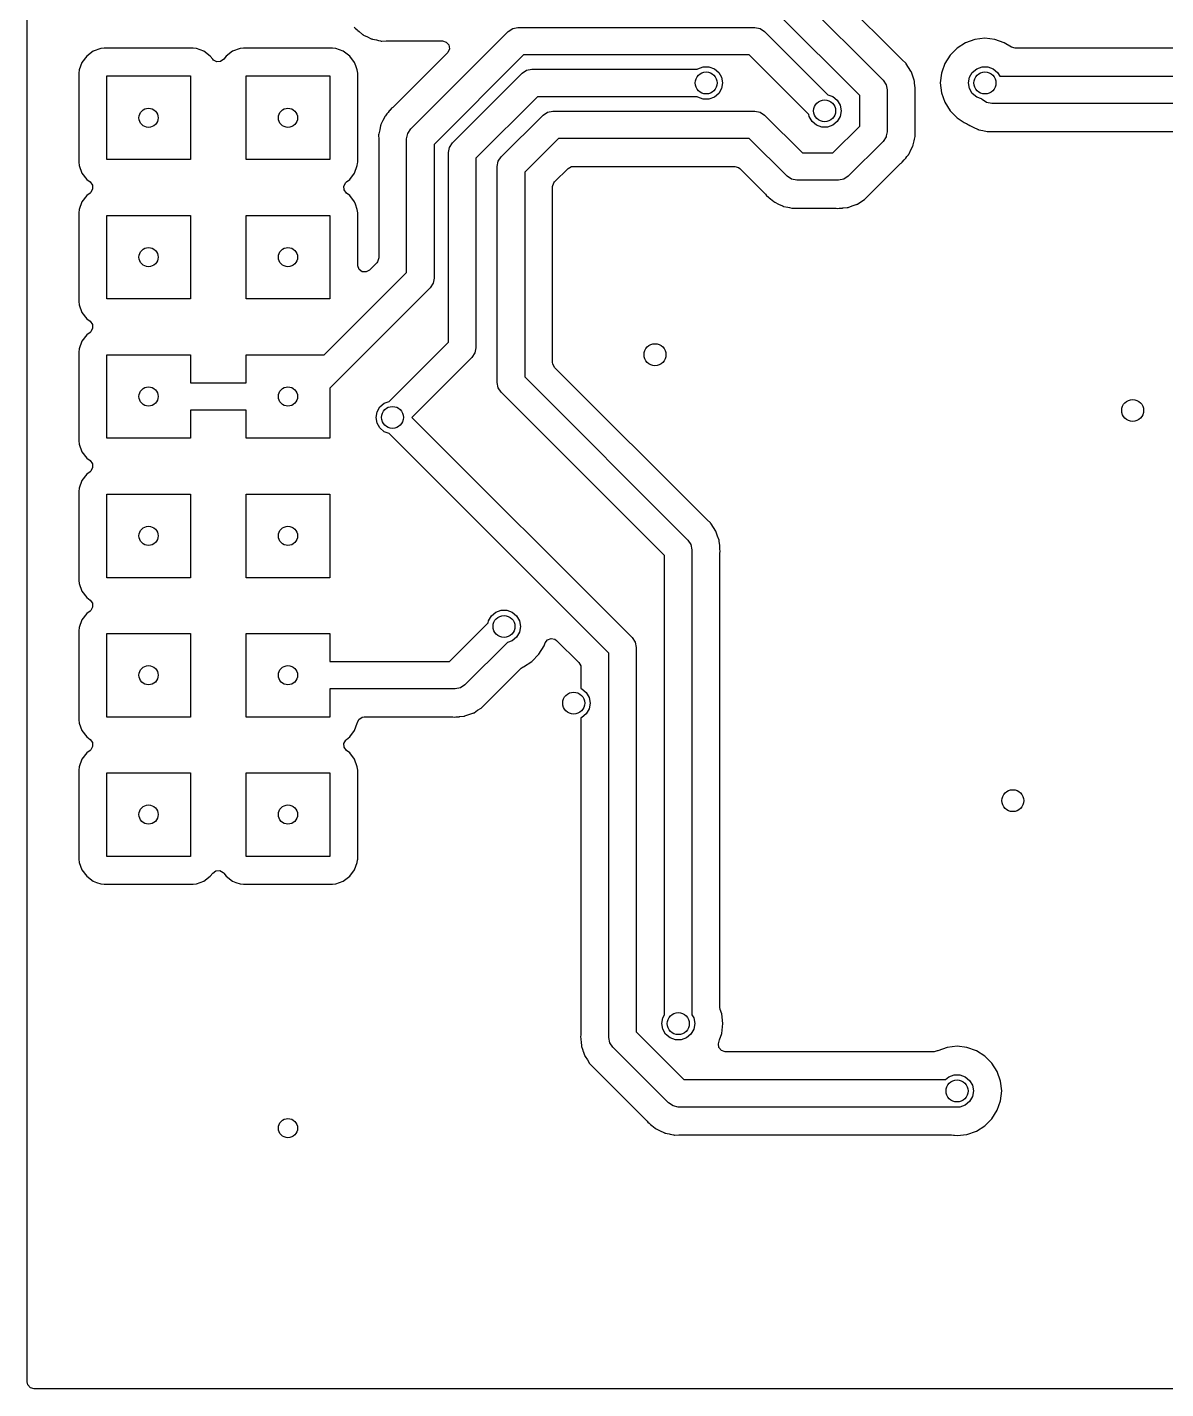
# Model space of a CAD drawing. Extents: x 1.61 to 4.79, y -2.79 to -1.21.
# Drawn here: x 1.613 to 2.43, y -2.787 to -1.81 of the extents above; entities that cross this region are included whole.
import ezdxf

# ---------------------------------------------------------------- set-up
doc = ezdxf.new("R2010")
doc.units = 0
doc.header["$MEASUREMENT"] = 0
doc.layers.add('BLACK', color=7, linetype='CONTINUOUS')

msp = doc.modelspace()

# ---------------------------------------------------------------- linework, layer by layer
at = {"layer": 'BLACK', "linetype": 'CONTINUOUS'}
for p, q in [((1.61297, -2.40692), (1.61297, -1.21793)), ((2.24081, -1.83358), (2.17791, -1.77068)), ((2.16196, -1.78304), (2.22696, -1.84804)), ((2.21016, -1.85908), (2.15092, -1.79984)), ((1.84756, -1.80987), (1.84813, -1.81063)), ((1.84813, -1.81063), (1.84972, -1.81197)), ((1.84972, -1.81197), (1.84988, -1.81211)), ((1.84988, -1.81211), (1.85011, -1.81235)), ((1.85011, -1.81235), (1.85114, -1.81315)), ((1.85114, -1.81315), (1.85348, -1.81512)), ((1.85348, -1.81512), (1.85348, -1.81512)), ((1.85348, -1.81512), (1.85372, -1.81528)), ((1.85372, -1.81528), (1.85372, -1.81528)), ((1.85372, -1.81528), (1.85397, -1.81544)), ((1.85397, -1.81544), (1.85397, -1.81544)), ((1.85397, -1.81544), (1.85422, -1.81559)), ((1.85422, -1.81559), (1.85422, -1.81559)), ((1.85422, -1.81559), (1.85699, -1.81688)), ((1.85699, -1.81688), (1.85972, -1.81825)), ((1.88804, -1.88304), (1.95804, -1.81304)), ((1.95804, -1.81304), (1.96123, -1.81091)), ((1.95804, -1.81304), (1.95804, -1.81304)), ((1.96123, -1.81091), (1.965, -1.81016)), ((1.965, -1.81016), (2.135, -1.81016)), ((1.965, -1.81016), (1.965, -1.81016)), ((2.135, -1.81016), (2.13877, -1.81091)), ((2.13877, -1.81091), (2.14196, -1.81304)), ((2.14196, -1.81304), (2.18742, -1.8585)), ((1.6657, -1.82524), (1.66031, -1.82725)), ((1.66808, -1.82498), (1.6657, -1.82524)), ((1.6657, -1.82524), (1.6657, -1.82524)), ((1.66809, -1.82498), (1.66808, -1.82498)), ((1.73191, -1.82498), (1.66809, -1.82498)), ((1.73192, -1.82498), (1.73191, -1.82498)), ((1.7343, -1.82524), (1.73192, -1.82498)), ((1.73969, -1.82725), (1.7343, -1.82524)), ((1.7343, -1.82524), (1.7343, -1.82524)), ((1.7657, -1.82524), (1.76031, -1.82725)), ((1.76808, -1.82498), (1.7657, -1.82524)), ((1.7657, -1.82524), (1.7657, -1.82524)), ((1.76809, -1.82498), (1.76808, -1.82498)), ((1.83191, -1.82498), (1.76809, -1.82498)), ((1.83192, -1.82498), (1.83191, -1.82498)), ((1.8343, -1.82524), (1.83192, -1.82498)), ((1.83969, -1.82725), (1.8343, -1.82524)), ((1.8343, -1.82524), (1.8343, -1.82524)), ((1.85972, -1.81825), (1.85972, -1.81825)), ((1.85972, -1.81825), (1.85972, -1.81825)), ((1.85972, -1.81825), (1.85999, -1.81835)), ((1.85999, -1.81835), (1.85999, -1.81835)), ((1.85999, -1.81835), (1.86027, -1.81845)), ((1.86027, -1.81845), (1.86027, -1.81845)), ((1.86027, -1.81845), (1.86054, -1.81854)), ((1.86054, -1.81854), (1.86354, -1.81916)), ((1.86354, -1.81916), (1.86488, -1.81948)), ((1.86488, -1.81948), (1.86651, -1.81986)), ((1.86651, -1.81986), (1.86651, -1.81986)), ((1.86651, -1.81986), (1.8668, -1.8199)), ((1.8668, -1.8199), (1.8668, -1.8199)), ((1.8668, -1.8199), (1.86709, -1.81993)), ((1.86709, -1.81993), (1.86709, -1.81993)), ((1.86709, -1.81993), (1.86738, -1.81995)), ((1.86738, -1.81995), (1.87044, -1.81986)), ((1.86738, -1.81995), (1.86738, -1.81995)), ((1.87044, -1.81986), (1.91093, -1.81986)), ((1.91093, -1.81986), (1.91361, -1.82065)), ((1.91361, -1.82065), (1.91544, -1.82276)), ((1.91584, -1.82553), (1.91468, -1.82807)), ((1.91544, -1.82276), (1.91584, -1.82553)), ((2.28003, -1.82496), (2.27496, -1.83003)), ((2.2861, -1.82114), (2.28003, -1.82496)), ((2.28003, -1.82496), (2.28003, -1.82496)), ((2.29287, -1.81877), (2.2861, -1.82114)), ((2.2861, -1.82114), (2.2861, -1.82114)), ((2.3, -1.81797), (2.29287, -1.81877)), ((2.29287, -1.81877), (2.29287, -1.81877)), ((2.29287, -1.81877), (2.29287, -1.81877)), ((2.30713, -1.81877), (2.3, -1.81797)), ((2.3139, -1.82114), (2.30713, -1.81877)), ((2.30713, -1.81877), (2.30713, -1.81877)), ((2.30713, -1.81877), (2.30713, -1.81877)), ((2.31905, -1.82438), (2.3139, -1.82114)), ((2.3139, -1.82114), (2.3139, -1.82114)), ((2.32169, -1.82514), (2.31905, -1.82438)), ((2.44558, -1.82514), (2.32169, -1.82514)), ((1.65225, -1.83531), (1.65024, -1.8407)), ((1.6557, -1.8307), (1.65225, -1.83531)), ((1.65225, -1.83531), (1.65225, -1.83531)), ((1.66031, -1.82725), (1.6557, -1.8307)), ((1.66031, -1.82725), (1.66031, -1.82725)), ((1.7443, -1.8307), (1.73969, -1.82725)), ((1.73969, -1.82725), (1.73969, -1.82725)), ((1.74603, -1.83301), (1.7443, -1.8307)), ((1.74649, -1.83354), (1.74603, -1.83301)), ((1.74895, -1.83488), (1.74649, -1.83354)), ((1.75173, -1.83468), (1.74895, -1.83488)), ((1.75397, -1.83301), (1.75173, -1.83468)), ((1.7557, -1.8307), (1.75397, -1.83301)), ((1.76031, -1.82725), (1.7557, -1.8307)), ((1.76031, -1.82725), (1.76031, -1.82725)), ((1.8443, -1.8307), (1.83969, -1.82725)), ((1.83969, -1.82725), (1.83969, -1.82725)), ((1.84775, -1.83531), (1.8443, -1.8307)), ((1.84862, -1.83763), (1.84775, -1.83531)), ((1.84775, -1.83531), (1.84775, -1.83531)), ((1.84775, -1.83531), (1.84775, -1.83531)), ((1.91444, -1.82833), (1.88523, -1.85754)), ((1.96908, -1.82984), (1.90484, -1.89408)), ((1.91468, -1.82807), (1.91444, -1.82833)), ((2.13092, -1.82984), (1.96908, -1.82984)), ((2.17364, -1.87256), (2.13092, -1.82984)), ((2.24303, -1.83567), (2.24081, -1.83358)), ((2.24322, -1.8359), (2.24303, -1.83567)), ((2.24341, -1.83612), (2.24322, -1.83589)), ((2.24322, -1.83589), (2.24322, -1.8359)), ((2.2434, -1.83613), (2.24341, -1.83612)), ((2.24358, -1.83635), (2.2434, -1.83613)), ((2.24519, -1.83895), (2.24358, -1.83635)), ((2.24358, -1.83635), (2.24358, -1.83635)), ((2.24358, -1.83635), (2.24358, -1.83635)), ((2.27114, -1.8361), (2.26897, -1.84229)), ((2.27496, -1.83003), (2.27114, -1.8361)), ((2.27114, -1.8361), (2.27114, -1.8361)), ((2.27496, -1.83003), (2.27496, -1.83003)), ((1.65024, -1.8407), (1.64998, -1.84308)), ((1.64998, -1.84308), (1.64998, -1.90692)), ((1.65024, -1.8407), (1.65024, -1.8407)), ((1.67, -1.905), (1.67, -1.845)), ((1.67, -1.845), (1.73, -1.845)), ((1.73, -1.845), (1.73, -1.905)), ((1.77, -1.905), (1.77, -1.845)), ((1.77, -1.845), (1.83, -1.845)), ((1.83, -1.845), (1.83, -1.905)), ((1.84976, -1.8407), (1.84862, -1.83763)), ((1.85002, -1.84308), (1.84976, -1.8407)), ((1.84976, -1.8407), (1.84976, -1.8407)), ((1.85002, -1.84309), (1.85002, -1.84308)), ((1.85002, -1.90691), (1.85002, -1.84309)), ((1.91804, -1.89304), (1.96804, -1.84304)), ((1.96804, -1.84304), (1.97123, -1.84091)), ((1.97123, -1.84091), (1.975, -1.84016)), ((1.975, -1.84016), (2.09363, -1.84016)), ((2.09363, -1.84016), (2.09409, -1.83977)), ((2.09409, -1.83977), (2.09795, -1.83837)), ((2.09795, -1.83837), (2.10205, -1.83837)), ((2.10205, -1.83837), (2.10591, -1.83977)), ((2.10591, -1.83977), (2.10905, -1.84241)), ((2.10905, -1.84241), (2.1111, -1.84596)), ((2.1111, -1.84596), (2.11181, -1.85)), ((2.24687, -1.84151), (2.24519, -1.83895)), ((2.247, -1.84176), (2.24687, -1.84151)), ((2.24713, -1.84203), (2.247, -1.84176)), ((2.247, -1.84176), (2.247, -1.84176)), ((2.24725, -1.84229), (2.24713, -1.84203)), ((2.24713, -1.84203), (2.24713, -1.84203)), ((2.24821, -1.84519), (2.24725, -1.84229)), ((2.24725, -1.84229), (2.24725, -1.84229)), ((2.24926, -1.84807), (2.24821, -1.84519)), ((2.26877, -1.84287), (2.26797, -1.85)), ((2.26897, -1.84229), (2.26877, -1.84287)), ((2.28819, -1.85), (2.2889, -1.84596)), ((2.2889, -1.84596), (2.29095, -1.84241)), ((2.29095, -1.84241), (2.29409, -1.83977)), ((2.29409, -1.83977), (2.29795, -1.83837)), ((2.29795, -1.83837), (2.30205, -1.83837)), ((2.30205, -1.83837), (2.30591, -1.83977)), ((2.30591, -1.83977), (2.30905, -1.84241)), ((2.30905, -1.84241), (2.31064, -1.84516)), ((2.31064, -1.84516), (2.45592, -1.84516)), ((2.1111, -1.85404), (2.10905, -1.85759)), ((2.11181, -1.85), (2.1111, -1.85404)), ((2.22696, -1.84804), (2.22696, -1.84804)), ((2.22696, -1.84804), (2.22909, -1.85123)), ((2.22909, -1.85123), (2.22984, -1.855)), ((2.22984, -1.855), (2.22984, -1.855)), ((2.22984, -1.855), (2.22984, -1.885)), ((2.24932, -1.84835), (2.24926, -1.84807)), ((2.24939, -1.84864), (2.24932, -1.84835)), ((2.24932, -1.84835), (2.24932, -1.84835)), ((2.24944, -1.84892), (2.24939, -1.84864)), ((2.24939, -1.84864), (2.24939, -1.84864)), ((2.24954, -1.85), (2.24944, -1.84892)), ((2.24944, -1.84892), (2.24944, -1.84892)), ((2.24971, -1.85196), (2.24954, -1.85)), ((2.24986, -1.85326), (2.24971, -1.85196)), ((2.24986, -1.85359), (2.24986, -1.85326)), ((2.24987, -1.8538), (2.24986, -1.85359)), ((2.24996, -1.85476), (2.24987, -1.8538)), ((2.25005, -1.85587), (2.24996, -1.85476)), ((2.24996, -1.85652), (2.25005, -1.85587)), ((2.26797, -1.85), (2.26877, -1.85713)), ((2.2889, -1.85404), (2.28819, -1.85)), ((2.29095, -1.85759), (2.2889, -1.85404)), ((1.88523, -1.85754), (1.87568, -1.86709)), ((1.97908, -1.85984), (1.93484, -1.90408)), ((2.09363, -1.85984), (1.97908, -1.85984)), ((2.09409, -1.86023), (2.09363, -1.85984)), ((2.09795, -1.86163), (2.09409, -1.86023)), ((2.10205, -1.86163), (2.09795, -1.86163)), ((2.10591, -1.86023), (2.10205, -1.86163)), ((2.10905, -1.85759), (2.10591, -1.86023)), ((2.18742, -1.8585), (2.19091, -1.85977)), ((2.19091, -1.85977), (2.19405, -1.86241)), ((2.19405, -1.86241), (2.1961, -1.86596)), ((2.1961, -1.86596), (2.19681, -1.87)), ((2.21016, -1.88092), (2.21016, -1.85908)), ((2.24986, -1.85754), (2.24991, -1.85682)), ((2.24986, -1.88456), (2.24986, -1.85754)), ((2.24991, -1.85682), (2.24996, -1.85652)), ((2.26877, -1.85713), (2.26877, -1.85713)), ((2.26877, -1.85713), (2.26877, -1.85713)), ((2.26877, -1.85713), (2.27114, -1.8639)), ((2.27114, -1.8639), (2.27114, -1.8639)), ((2.27114, -1.8639), (2.27496, -1.86997)), ((2.29409, -1.86023), (2.29095, -1.85759)), ((2.29758, -1.8615), (2.29409, -1.86023)), ((2.29804, -1.86196), (2.29758, -1.8615)), ((2.30123, -1.86409), (2.29804, -1.86196)), ((2.305, -1.86484), (2.30123, -1.86409)), ((2.46, -1.86484), (2.305, -1.86484)), ((1.86941, -1.87422), (1.86812, -1.87699)), ((1.86956, -1.87397), (1.86941, -1.87422)), ((1.86972, -1.87372), (1.86956, -1.87397)), ((1.86956, -1.87397), (1.86956, -1.87397)), ((1.86988, -1.87348), (1.86972, -1.87372)), ((1.86972, -1.87372), (1.86972, -1.87372)), ((1.87097, -1.87218), (1.86988, -1.87348)), ((1.87184, -1.87114), (1.87097, -1.87218)), ((1.87265, -1.87011), (1.87184, -1.87114)), ((1.87289, -1.86988), (1.87265, -1.87011)), ((1.87265, -1.87011), (1.87265, -1.87011)), ((1.87303, -1.86972), (1.87289, -1.86988)), ((1.87437, -1.86813), (1.87303, -1.86972)), ((1.87513, -1.86756), (1.87437, -1.86813)), ((1.87568, -1.86709), (1.87513, -1.86756)), ((1.95304, -1.90304), (1.98304, -1.87304)), ((1.98304, -1.87304), (1.98623, -1.87091)), ((1.98623, -1.87091), (1.99, -1.87016)), ((1.99, -1.87016), (1.99, -1.87016)), ((1.99, -1.87016), (2.135, -1.87016)), ((2.135, -1.87016), (2.13877, -1.87091)), ((2.13877, -1.87091), (2.14196, -1.87304)), ((2.14196, -1.87304), (2.16908, -1.90016)), ((2.1739, -1.87404), (2.17364, -1.87256)), ((2.17595, -1.87759), (2.1739, -1.87404)), ((2.1961, -1.87404), (2.19405, -1.87759)), ((2.19681, -1.87), (2.1961, -1.87404)), ((2.27496, -1.86997), (2.27496, -1.86997)), ((2.27496, -1.86997), (2.28003, -1.87504)), ((2.28003, -1.87504), (2.28003, -1.87504)), ((2.28003, -1.87504), (2.28517, -1.87827)), ((1.86584, -1.88354), (1.86514, -1.88651)), ((1.86646, -1.88054), (1.86584, -1.88354)), ((1.86655, -1.88027), (1.86646, -1.88054)), ((1.86665, -1.87999), (1.86655, -1.88027)), ((1.86655, -1.88027), (1.86655, -1.88027)), ((1.86675, -1.87972), (1.86665, -1.87999)), ((1.86665, -1.87999), (1.86665, -1.87999)), ((1.86812, -1.87699), (1.86675, -1.87972)), ((1.88591, -1.88623), (1.88804, -1.88304)), ((2.17909, -1.88023), (2.17595, -1.87759)), ((2.18295, -1.88163), (2.17909, -1.88023)), ((2.18705, -1.88163), (2.18295, -1.88163)), ((2.19091, -1.88023), (2.18705, -1.88163)), ((2.19405, -1.87759), (2.19091, -1.88023)), ((2.19092, -1.90016), (2.21016, -1.88092)), ((2.22984, -1.885), (2.22926, -1.88791)), ((2.22984, -1.885), (2.22984, -1.885)), ((2.24995, -1.88762), (2.24986, -1.88456)), ((2.28517, -1.87827), (2.2861, -1.87886)), ((2.2861, -1.87886), (2.28675, -1.87909)), ((2.28675, -1.87909), (2.2883, -1.87997)), ((2.2883, -1.87997), (2.28848, -1.88012)), ((2.28848, -1.88012), (2.28848, -1.88012)), ((2.28848, -1.88012), (2.28872, -1.88028)), ((2.28872, -1.88028), (2.28872, -1.88028)), ((2.28872, -1.88028), (2.28897, -1.88044)), ((2.28897, -1.88044), (2.28897, -1.88044)), ((2.28897, -1.88044), (2.28922, -1.88059)), ((2.28922, -1.88059), (2.28922, -1.88059)), ((2.28922, -1.88059), (2.28922, -1.88059)), ((2.28922, -1.88059), (2.29199, -1.88188)), ((2.29199, -1.88188), (2.29472, -1.88325)), ((2.29472, -1.88325), (2.29472, -1.88325)), ((2.29472, -1.88325), (2.29499, -1.88335)), ((2.29499, -1.88335), (2.29499, -1.88335)), ((2.29499, -1.88335), (2.29527, -1.88345)), ((2.29527, -1.88345), (2.29527, -1.88345)), ((2.29527, -1.88345), (2.29554, -1.88354)), ((2.29554, -1.88354), (2.29854, -1.88416)), ((2.29854, -1.88416), (2.30151, -1.88486)), ((2.30151, -1.88486), (2.3018, -1.8849)), ((2.3018, -1.8849), (2.3018, -1.8849)), ((2.3018, -1.8849), (2.30209, -1.88493)), ((2.30209, -1.88493), (2.30209, -1.88493)), ((2.30209, -1.88493), (2.30238, -1.88495)), ((2.30238, -1.88495), (2.30543, -1.88486)), ((2.30238, -1.88495), (2.30238, -1.88495)), ((2.30543, -1.88486), (2.45746, -1.88486)), ((1.86507, -1.88709), (1.86505, -1.88738)), ((1.86505, -1.88738), (1.86514, -1.89044)), ((1.8651, -1.8868), (1.86507, -1.88709)), ((1.86507, -1.88709), (1.86507, -1.88709)), ((1.86514, -1.88651), (1.8651, -1.8868)), ((1.8651, -1.8868), (1.8651, -1.8868)), ((1.86514, -1.89044), (1.86514, -1.97558)), ((1.88516, -1.89), (1.88591, -1.88623)), ((1.88516, -1.98592), (1.88516, -1.89)), ((1.90484, -1.89408), (1.90484, -1.99)), ((1.91591, -1.89623), (1.91804, -1.89304)), ((1.99408, -1.88984), (1.96984, -1.91408)), ((2.13092, -1.88984), (1.99408, -1.88984)), ((2.15804, -1.91696), (2.13092, -1.88984)), ((2.22696, -1.89196), (2.20196, -1.91696)), ((2.22909, -1.88877), (2.22696, -1.89196)), ((2.22696, -1.89196), (2.22696, -1.89196)), ((2.22926, -1.88791), (2.22909, -1.88877)), ((2.24688, -1.89801), (2.24825, -1.89528)), ((2.24825, -1.89528), (2.24835, -1.89501)), ((2.24825, -1.89528), (2.24825, -1.89528)), ((2.24835, -1.89501), (2.24845, -1.89473)), ((2.24835, -1.89501), (2.24835, -1.89501)), ((2.24845, -1.89473), (2.24854, -1.89446)), ((2.24845, -1.89473), (2.24845, -1.89473)), ((2.24854, -1.89446), (2.24916, -1.89146)), ((2.24916, -1.89146), (2.2494, -1.89044)), ((2.2494, -1.89044), (2.24986, -1.88849)), ((2.24986, -1.88849), (2.2499, -1.8882)), ((2.24986, -1.88849), (2.24986, -1.88849)), ((2.2499, -1.8882), (2.24993, -1.88791)), ((2.2499, -1.8882), (2.2499, -1.8882)), ((2.24993, -1.88791), (2.24995, -1.88762)), ((2.24993, -1.88791), (2.24993, -1.88791)), ((2.24995, -1.88762), (2.24995, -1.88762)), ((1.73, -1.905), (1.67, -1.905)), ((1.83, -1.905), (1.77, -1.905)), ((1.91516, -1.9), (1.91591, -1.89623)), ((1.91516, -2.03592), (1.91516, -1.9)), ((1.93484, -1.90408), (1.93484, -2.04)), ((1.95091, -1.90623), (1.95304, -1.90304)), ((2.16908, -1.90016), (2.19092, -1.90016)), ((2.24197, -1.90528), (2.24211, -1.90512)), ((2.24211, -1.90512), (2.24235, -1.90489)), ((2.24235, -1.90489), (2.24274, -1.90439)), ((2.24274, -1.90439), (2.24315, -1.90386)), ((2.24315, -1.90386), (2.24403, -1.90281)), ((2.24403, -1.90281), (2.24512, -1.90152)), ((2.24512, -1.90152), (2.24528, -1.90128)), ((2.24512, -1.90152), (2.24512, -1.90152)), ((2.24512, -1.90152), (2.24512, -1.90152)), ((2.24528, -1.90128), (2.24544, -1.90103)), ((2.24528, -1.90128), (2.24528, -1.90128)), ((2.24544, -1.90103), (2.24559, -1.90078)), ((2.24544, -1.90103), (2.24544, -1.90103)), ((2.24559, -1.90078), (2.24688, -1.89801)), ((2.24559, -1.90078), (2.24559, -1.90078)), ((1.64998, -1.90692), (1.65024, -1.9093)), ((1.65024, -1.9093), (1.65024, -1.9093)), ((1.65024, -1.9093), (1.65225, -1.91469)), ((1.65225, -1.91469), (1.65225, -1.91469)), ((1.65225, -1.91469), (1.6557, -1.9193)), ((1.8443, -1.9193), (1.84775, -1.91469)), ((1.84775, -1.91469), (1.84976, -1.9093)), ((1.84775, -1.91469), (1.84775, -1.91469)), ((1.84775, -1.91469), (1.84775, -1.91469)), ((1.84976, -1.9093), (1.84991, -1.90791)), ((1.84991, -1.90791), (1.85002, -1.90692)), ((1.85002, -1.90692), (1.85002, -1.90691)), ((1.95016, -1.91), (1.95091, -1.90623)), ((1.95016, -2.065), (1.95016, -1.91)), ((1.96984, -1.91408), (1.96984, -2.06092)), ((1.99132, -1.92092), (2.00092, -1.91132)), ((2.00092, -1.91132), (2.00337, -1.90998)), ((2.00337, -1.90998), (2.00442, -1.90986)), ((2.00442, -1.90986), (2.12058, -1.90986)), ((2.12058, -1.90986), (2.12326, -1.91065)), ((2.12326, -1.91065), (2.12408, -1.91132)), ((2.12408, -1.91132), (2.14209, -1.92932)), ((2.21642, -1.93081), (2.23932, -1.90791)), ((2.23932, -1.90791), (2.23987, -1.90744)), ((2.23987, -1.90744), (2.24063, -1.90687)), ((2.24063, -1.90687), (2.24197, -1.90528)), ((1.6557, -1.9193), (1.65801, -1.92103)), ((1.65801, -1.92103), (1.65968, -1.92327)), ((1.65968, -1.92327), (1.65988, -1.92605)), ((1.84012, -1.92395), (1.84146, -1.92149)), ((1.84032, -1.92673), (1.84012, -1.92395)), ((1.84146, -1.92149), (1.84199, -1.92103)), ((1.84199, -1.92103), (1.8443, -1.9193)), ((1.98986, -1.92442), (1.99065, -1.92174)), ((1.98986, -2.05058), (1.98986, -1.92442)), ((1.99065, -1.92174), (1.99132, -1.92092)), ((2.16123, -1.91909), (2.15804, -1.91696)), ((2.165, -1.91984), (2.16123, -1.91909)), ((2.195, -1.91984), (2.165, -1.91984)), ((2.165, -1.91984), (2.165, -1.91984)), ((2.19877, -1.91909), (2.195, -1.91984)), ((2.20196, -1.91696), (2.19877, -1.91909)), ((1.6557, -1.9307), (1.65225, -1.93531)), ((1.65801, -1.92897), (1.6557, -1.9307)), ((1.65854, -1.92851), (1.65801, -1.92897)), ((1.65988, -1.92605), (1.65854, -1.92851)), ((1.84199, -1.92897), (1.84032, -1.92673)), ((1.8443, -1.9307), (1.84199, -1.92897)), ((1.84775, -1.93531), (1.8443, -1.9307)), ((2.14209, -1.92932), (2.14256, -1.92987)), ((2.14256, -1.92987), (2.14313, -1.93063)), ((2.14313, -1.93063), (2.14321, -1.9307)), ((2.14321, -1.9307), (2.14472, -1.93197)), ((2.14472, -1.93197), (2.14488, -1.93211)), ((2.14488, -1.93211), (2.14511, -1.93235)), ((2.14511, -1.93235), (2.14614, -1.93315)), ((2.14614, -1.93315), (2.14848, -1.93512)), ((2.21105, -1.93519), (2.21365, -1.93358)), ((2.21365, -1.93358), (2.21387, -1.9334)), ((2.21365, -1.93358), (2.21365, -1.93358)), ((2.21387, -1.9334), (2.21388, -1.93341)), ((2.21388, -1.93341), (2.21411, -1.93322)), ((2.2141, -1.93322), (2.21433, -1.93303)), ((2.21411, -1.93322), (2.2141, -1.93322)), ((2.21433, -1.93303), (2.21642, -1.93081)), ((2.21433, -1.93303), (2.21433, -1.93303)), ((1.65024, -1.9407), (1.64998, -1.94308)), ((1.64998, -1.94308), (1.64998, -2.00692)), ((1.65225, -1.93531), (1.65024, -1.9407)), ((1.65024, -1.9407), (1.65024, -1.9407)), ((1.65225, -1.93531), (1.65225, -1.93531)), ((1.84838, -1.937), (1.84775, -1.93531)), ((1.84775, -1.93531), (1.84775, -1.93531)), ((1.84775, -1.93531), (1.84775, -1.93531)), ((1.84976, -1.9407), (1.84838, -1.937)), ((1.85002, -1.94308), (1.84976, -1.9407)), ((1.84976, -1.9407), (1.84976, -1.9407)), ((1.85002, -1.94309), (1.85002, -1.94308)), ((1.85002, -1.98077), (1.85002, -1.94309)), ((2.14848, -1.93512), (2.14848, -1.93512)), ((2.14848, -1.93512), (2.14872, -1.93528)), ((2.14872, -1.93528), (2.14872, -1.93528)), ((2.14872, -1.93528), (2.14897, -1.93544)), ((2.14897, -1.93544), (2.14897, -1.93544)), ((2.14897, -1.93544), (2.14922, -1.93559)), ((2.14922, -1.93559), (2.14922, -1.93559)), ((2.14922, -1.93559), (2.15199, -1.93688)), ((2.15199, -1.93688), (2.15472, -1.93825)), ((2.15472, -1.93825), (2.15472, -1.93825)), ((2.15472, -1.93825), (2.15472, -1.93825)), ((2.15472, -1.93825), (2.15499, -1.93835)), ((2.15499, -1.93835), (2.15499, -1.93835)), ((2.15499, -1.93835), (2.15527, -1.93845)), ((2.15527, -1.93845), (2.15527, -1.93845)), ((2.15527, -1.93845), (2.15554, -1.93854)), ((2.15554, -1.93854), (2.15854, -1.93916)), ((2.15854, -1.93916), (2.15975, -1.93944)), ((2.15975, -1.93944), (2.16151, -1.93986)), ((2.16151, -1.93986), (2.16151, -1.93986)), ((2.16151, -1.93986), (2.1618, -1.9399)), ((2.1618, -1.9399), (2.1618, -1.9399)), ((2.1618, -1.9399), (2.16209, -1.93993)), ((2.16209, -1.93993), (2.16209, -1.93993)), ((2.16209, -1.93993), (2.16238, -1.93995)), ((2.16238, -1.93995), (2.16544, -1.93986)), ((2.16238, -1.93995), (2.16238, -1.93995)), ((2.16544, -1.93986), (2.19246, -1.93986)), ((2.19246, -1.93986), (2.19318, -1.93991)), ((2.19318, -1.93991), (2.19337, -1.93994)), ((2.19337, -1.93994), (2.19413, -1.94005)), ((2.19413, -1.94005), (2.19544, -1.93994)), ((2.19544, -1.93994), (2.1962, -1.93987)), ((2.1962, -1.93987), (2.19641, -1.93986)), ((2.19641, -1.93986), (2.19674, -1.93986)), ((2.19674, -1.93986), (2.19778, -1.93974)), ((2.19674, -1.93986), (2.19674, -1.93986)), ((2.19778, -1.93974), (2.19804, -1.93971)), ((2.19804, -1.93971), (2.1983, -1.93969)), ((2.1983, -1.93969), (2.20108, -1.93944)), ((2.20108, -1.93944), (2.20136, -1.93939)), ((2.20108, -1.93944), (2.20108, -1.93944)), ((2.20136, -1.93939), (2.20165, -1.93932)), ((2.20136, -1.93939), (2.20136, -1.93939)), ((2.20165, -1.93932), (2.20193, -1.93926)), ((2.20165, -1.93932), (2.20165, -1.93932)), ((2.20193, -1.93926), (2.20481, -1.93821)), ((2.20193, -1.93926), (2.20193, -1.93926)), ((2.20481, -1.93821), (2.20771, -1.93725)), ((2.20771, -1.93725), (2.20797, -1.93713)), ((2.20771, -1.93725), (2.20771, -1.93725)), ((2.20797, -1.93713), (2.20824, -1.937)), ((2.20797, -1.93713), (2.20797, -1.93713)), ((2.20824, -1.937), (2.20849, -1.93687)), ((2.20824, -1.937), (2.20824, -1.937)), ((2.20849, -1.93687), (2.21105, -1.93519)), ((2.20849, -1.93687), (2.20849, -1.93687)), ((1.67, -2.005), (1.67, -1.945)), ((1.67, -1.945), (1.73, -1.945)), ((1.73, -1.945), (1.73, -2.005)), ((1.77, -2.005), (1.77, -1.945)), ((1.77, -1.945), (1.83, -1.945)), ((1.83, -1.945), (1.83, -2.005)), ((1.85003, -1.98113), (1.85002, -1.98077)), ((1.85101, -1.98375), (1.85003, -1.98113)), ((1.86368, -1.97908), (1.85849, -1.98428)), ((1.86435, -1.97826), (1.86368, -1.97908)), ((1.86514, -1.97558), (1.86435, -1.97826)), ((1.82608, -2.045), (1.88516, -1.98592)), ((1.85325, -1.98542), (1.85101, -1.98375)), ((1.85603, -1.98562), (1.85325, -1.98542)), ((1.85849, -1.98428), (1.85603, -1.98562)), ((1.90484, -1.99), (1.90409, -1.99377)), ((1.90196, -1.99696), (1.83, -2.06892)), ((1.90409, -1.99377), (1.90196, -1.99696)), ((1.64998, -2.00692), (1.65024, -2.0093)), ((1.65024, -2.0093), (1.65024, -2.0093)), ((1.65024, -2.0093), (1.65225, -2.01469)), ((1.73, -2.005), (1.67, -2.005)), ((1.83, -2.005), (1.77, -2.005)), ((1.65225, -2.01469), (1.65225, -2.01469)), ((1.65225, -2.01469), (1.6557, -2.0193)), ((1.6557, -2.0193), (1.65801, -2.02103)), ((1.65801, -2.02103), (1.65968, -2.02327)), ((1.6557, -2.0307), (1.65225, -2.03531)), ((1.65801, -2.02897), (1.6557, -2.0307)), ((1.65854, -2.02851), (1.65801, -2.02897)), ((1.65988, -2.02605), (1.65854, -2.02851)), ((1.65968, -2.02327), (1.65988, -2.02605)), ((1.65024, -2.0407), (1.64998, -2.04308)), ((1.65225, -2.03531), (1.65024, -2.0407)), ((1.65024, -2.0407), (1.65024, -2.0407)), ((1.65225, -2.03531), (1.65225, -2.03531)), ((1.87258, -2.0785), (1.91516, -2.03592)), ((1.93484, -2.04), (1.93409, -2.04377)), ((1.64998, -2.04308), (1.64998, -2.10692)), ((1.67, -2.105), (1.67, -2.045)), ((1.67, -2.045), (1.73, -2.045)), ((1.73, -2.045), (1.73, -2.06516)), ((1.77, -2.06516), (1.77, -2.045)), ((1.77, -2.045), (1.82608, -2.045)), ((1.93196, -2.04696), (1.88892, -2.09)), ((1.93409, -2.04377), (1.93196, -2.04696)), ((1.98998, -2.05163), (1.98986, -2.05058)), ((1.99132, -2.05408), (1.98998, -2.05163)), ((1.96984, -2.06092), (2.08696, -2.17804)), ((2.10081, -2.16358), (1.99132, -2.05408)), ((1.73, -2.06516), (1.77, -2.06516)), ((1.83, -2.06892), (1.83, -2.105)), ((1.95091, -2.06877), (1.95016, -2.065)), ((1.95304, -2.07196), (1.95091, -2.06877)), ((1.86595, -2.08241), (1.86909, -2.07977)), ((1.86909, -2.07977), (1.87258, -2.0785)), ((2.07016, -2.18908), (1.95304, -2.07196)), ((1.77, -2.08484), (1.73, -2.08484)), ((1.73, -2.08484), (1.73, -2.105)), ((1.77, -2.105), (1.77, -2.08484)), ((1.86319, -2.09), (1.8639, -2.08596)), ((1.8639, -2.09404), (1.86319, -2.09)), ((1.8639, -2.08596), (1.86595, -2.08241)), ((1.88892, -2.09), (2.04696, -2.24804)), ((1.86595, -2.09759), (1.8639, -2.09404)), ((1.86909, -2.10023), (1.86595, -2.09759)), ((1.87258, -2.1015), (1.86909, -2.10023)), ((1.64998, -2.10692), (1.65024, -2.1093)), ((1.65024, -2.1093), (1.65024, -2.1093)), ((1.65024, -2.1093), (1.65225, -2.11469)), ((1.73, -2.105), (1.67, -2.105)), ((1.83, -2.105), (1.77, -2.105)), ((2.03016, -2.25908), (1.87258, -2.1015)), ((1.65225, -2.11469), (1.65225, -2.11469)), ((1.65225, -2.11469), (1.6557, -2.1193)), ((1.6557, -2.1193), (1.65801, -2.12103)), ((1.65801, -2.12897), (1.6557, -2.1307)), ((1.65801, -2.12103), (1.65968, -2.12327)), ((1.65854, -2.12851), (1.65801, -2.12897)), ((1.65988, -2.12605), (1.65854, -2.12851)), ((1.65968, -2.12327), (1.65988, -2.12605)), ((1.65225, -2.13531), (1.65024, -2.1407)), ((1.6557, -2.1307), (1.65225, -2.13531)), ((1.65225, -2.13531), (1.65225, -2.13531)), ((1.65024, -2.1407), (1.64998, -2.14308)), ((1.64998, -2.14308), (1.64998, -2.20692)), ((1.65024, -2.1407), (1.65024, -2.1407)), ((1.67, -2.205), (1.67, -2.145)), ((1.67, -2.145), (1.73, -2.145)), ((1.73, -2.145), (1.73, -2.205)), ((1.77, -2.205), (1.77, -2.145)), ((1.77, -2.145), (1.83, -2.145)), ((1.83, -2.145), (1.83, -2.205)), ((2.10303, -2.16567), (2.10081, -2.16358)), ((2.10322, -2.1659), (2.10303, -2.16567)), ((2.10341, -2.16612), (2.10322, -2.16589)), ((2.10322, -2.16589), (2.10322, -2.1659)), ((2.1034, -2.16613), (2.10341, -2.16612)), ((2.10358, -2.16635), (2.1034, -2.16613)), ((2.10519, -2.16895), (2.10358, -2.16635)), ((2.10358, -2.16635), (2.10358, -2.16635)), ((2.10358, -2.16635), (2.10358, -2.16635)), ((2.10687, -2.17151), (2.10519, -2.16895)), ((2.08696, -2.17804), (2.08909, -2.18123)), ((2.107, -2.17176), (2.10687, -2.17151)), ((2.10713, -2.17203), (2.107, -2.17176)), ((2.107, -2.17176), (2.107, -2.17176)), ((2.10725, -2.17229), (2.10713, -2.17203)), ((2.10713, -2.17203), (2.10713, -2.17203)), ((2.10821, -2.17519), (2.10725, -2.17229)), ((2.10725, -2.17229), (2.10725, -2.17229)), ((2.10926, -2.17807), (2.10821, -2.17519)), ((2.10932, -2.17835), (2.10926, -2.17807)), ((2.10939, -2.17864), (2.10932, -2.17835)), ((2.10932, -2.17835), (2.10932, -2.17835)), ((2.10944, -2.17892), (2.10939, -2.17864)), ((2.10939, -2.17864), (2.10939, -2.17864)), ((2.08909, -2.18123), (2.08984, -2.185)), ((2.08984, -2.185), (2.08984, -2.51878)), ((2.10971, -2.18196), (2.10944, -2.17892)), ((2.10944, -2.17892), (2.10944, -2.17892)), ((2.10986, -2.18326), (2.10971, -2.18196)), ((2.10971, -2.18196), (2.10971, -2.18196)), ((2.10986, -2.18359), (2.10986, -2.18326)), ((2.10987, -2.1838), (2.10986, -2.18359)), ((2.10986, -2.18754), (2.10991, -2.18682)), ((2.10986, -2.51312), (2.10986, -2.18754)), ((2.10994, -2.18459), (2.10987, -2.1838)), ((2.10991, -2.18682), (2.10996, -2.18652)), ((2.11005, -2.18587), (2.10994, -2.18459)), ((2.10996, -2.18652), (2.11005, -2.18587)), ((2.07016, -2.51878), (2.07016, -2.18908)), ((1.64998, -2.20692), (1.65024, -2.2093)), ((1.73, -2.205), (1.67, -2.205)), ((1.83, -2.205), (1.77, -2.205)), ((1.65024, -2.2093), (1.65024, -2.2093)), ((1.65024, -2.2093), (1.65225, -2.21469)), ((1.65225, -2.21469), (1.65225, -2.21469)), ((1.65225, -2.21469), (1.6557, -2.2193)), ((1.6557, -2.2193), (1.65801, -2.22103)), ((1.65801, -2.22103), (1.65968, -2.22327)), ((1.65988, -2.22605), (1.65854, -2.22851)), ((1.65968, -2.22327), (1.65988, -2.22605)), ((1.65225, -2.23531), (1.65024, -2.2407)), ((1.6557, -2.2307), (1.65225, -2.23531)), ((1.65225, -2.23531), (1.65225, -2.23531)), ((1.65801, -2.22897), (1.6557, -2.2307)), ((1.65854, -2.22851), (1.65801, -2.22897)), ((1.94364, -2.23744), (1.9439, -2.23596)), ((1.9439, -2.23596), (1.94595, -2.23241)), ((1.94595, -2.23241), (1.94909, -2.22977)), ((1.94909, -2.22977), (1.95295, -2.22837)), ((1.95295, -2.22837), (1.95705, -2.22837)), ((1.95705, -2.22837), (1.96091, -2.22977)), ((1.96091, -2.22977), (1.96405, -2.23241)), ((1.96405, -2.23241), (1.9661, -2.23596)), ((1.9661, -2.23596), (1.96681, -2.24)), ((1.65024, -2.2407), (1.64998, -2.24308)), ((1.64998, -2.24308), (1.64998, -2.30692)), ((1.65024, -2.2407), (1.65024, -2.2407)), ((1.67, -2.305), (1.67, -2.245)), ((1.67, -2.245), (1.73, -2.245)), ((1.73, -2.245), (1.73, -2.305)), ((1.77, -2.305), (1.77, -2.245)), ((1.77, -2.245), (1.83, -2.245)), ((1.83, -2.245), (1.83, -2.26516)), ((1.91592, -2.26516), (1.94364, -2.23744)), ((1.9661, -2.24404), (1.96405, -2.24759)), ((1.96681, -2.24), (1.9661, -2.24404)), ((1.95742, -2.2515), (1.92696, -2.28196)), ((1.96091, -2.25023), (1.95742, -2.2515)), ((1.96405, -2.24759), (1.96091, -2.25023)), ((1.98004, -2.25997), (1.98386, -2.2539)), ((1.98386, -2.2539), (1.98457, -2.25186)), ((1.98457, -2.25186), (1.9862, -2.24959)), ((1.9862, -2.24959), (1.9888, -2.24856)), ((1.9888, -2.24856), (1.99154, -2.2491)), ((1.99154, -2.2491), (1.99276, -2.24999)), ((1.99276, -2.24999), (2.00868, -2.26592)), ((2.04696, -2.24804), (2.04909, -2.25123)), ((2.04909, -2.25123), (2.04984, -2.255)), ((2.04984, -2.255), (2.04984, -2.355)), ((1.83, -2.26516), (1.91592, -2.26516)), ((1.9689, -2.26886), (1.97497, -2.26504)), ((1.97497, -2.26504), (1.98004, -2.25997)), ((2.00868, -2.26592), (2.01002, -2.26837)), ((2.03016, -2.355), (2.03016, -2.25908)), ((1.94142, -2.29581), (1.96729, -2.26994)), ((1.96729, -2.26994), (1.96869, -2.26907)), ((1.96865, -2.26898), (1.9689, -2.26886)), ((1.96869, -2.26907), (1.96865, -2.26898)), ((1.9689, -2.26886), (1.9689, -2.26886)), ((2.01002, -2.26837), (2.01014, -2.26942)), ((2.01014, -2.26942), (2.01014, -2.28449)), ((1.92, -2.28484), (1.83, -2.28484)), ((1.83, -2.28484), (1.83, -2.305)), ((1.92377, -2.28409), (1.92, -2.28484)), ((1.92696, -2.28196), (1.92377, -2.28409)), ((2.01014, -2.28449), (2.01091, -2.28477)), ((2.01091, -2.28477), (2.01405, -2.28741)), ((1.93933, -2.29803), (1.94142, -2.29581)), ((2.01405, -2.28741), (2.0161, -2.29096)), ((2.0161, -2.29096), (2.01681, -2.295)), ((2.01681, -2.295), (2.0161, -2.29904)), ((1.73, -2.305), (1.67, -2.305)), ((1.83, -2.305), (1.77, -2.305)), ((1.85083, -2.30671), (1.85313, -2.30512)), ((1.85313, -2.30512), (1.8547, -2.30486)), ((1.8547, -2.30486), (1.91746, -2.30486)), ((1.91746, -2.30486), (1.91818, -2.30491)), ((1.91818, -2.30491), (1.91837, -2.30494)), ((1.91837, -2.30494), (1.91913, -2.30505)), ((1.91913, -2.30505), (1.92044, -2.30494)), ((1.92044, -2.30494), (1.9212, -2.30487)), ((1.9212, -2.30487), (1.92141, -2.30486)), ((1.92141, -2.30486), (1.92174, -2.30486)), ((1.92174, -2.30486), (1.92278, -2.30474)), ((1.92174, -2.30486), (1.92174, -2.30486)), ((1.92278, -2.30474), (1.92304, -2.30471)), ((1.92304, -2.30471), (1.9233, -2.30469)), ((1.9233, -2.30469), (1.92608, -2.30444)), ((1.92608, -2.30444), (1.92636, -2.30439)), ((1.92608, -2.30444), (1.92608, -2.30444)), ((1.92636, -2.30439), (1.92665, -2.30432)), ((1.92636, -2.30439), (1.92636, -2.30439)), ((1.92665, -2.30432), (1.92693, -2.30426)), ((1.92665, -2.30432), (1.92665, -2.30432)), ((1.92693, -2.30426), (1.92981, -2.30321)), ((1.92693, -2.30426), (1.92693, -2.30426)), ((1.92981, -2.30321), (1.93271, -2.30225)), ((1.93271, -2.30225), (1.93297, -2.30213)), ((1.93271, -2.30225), (1.93271, -2.30225)), ((1.93297, -2.30213), (1.93324, -2.302)), ((1.93297, -2.30213), (1.93297, -2.30213)), ((1.93324, -2.302), (1.93349, -2.30187)), ((1.93324, -2.302), (1.93324, -2.302)), ((1.93349, -2.30187), (1.93605, -2.30019)), ((1.93349, -2.30187), (1.93349, -2.30187)), ((1.93605, -2.30019), (1.93865, -2.29858)), ((1.93865, -2.29858), (1.93887, -2.2984)), ((1.93865, -2.29858), (1.93865, -2.29858)), ((1.93887, -2.2984), (1.93888, -2.29841)), ((1.93888, -2.29841), (1.93911, -2.29822)), ((1.9391, -2.29822), (1.93933, -2.29803)), ((1.93911, -2.29822), (1.9391, -2.29822)), ((1.93933, -2.29803), (1.93933, -2.29803)), ((2.01091, -2.30523), (2.01014, -2.30551)), ((2.01014, -2.30551), (2.01014, -2.53246)), ((2.01405, -2.30259), (2.01091, -2.30523)), ((2.0161, -2.29904), (2.01405, -2.30259)), ((1.64998, -2.30692), (1.65024, -2.3093)), ((1.65024, -2.3093), (1.65024, -2.3093)), ((1.65024, -2.3093), (1.65225, -2.31469)), ((1.65225, -2.31469), (1.65225, -2.31469)), ((1.65225, -2.31469), (1.6557, -2.3193)), ((1.8443, -2.3193), (1.84775, -2.31469)), ((1.84775, -2.31469), (1.84976, -2.3093)), ((1.84775, -2.31469), (1.84775, -2.31469)), ((1.84775, -2.31469), (1.84775, -2.31469)), ((1.84976, -2.3093), (1.84976, -2.30929)), ((1.84976, -2.30929), (1.84977, -2.30929)), ((1.84976, -2.3093), (1.84976, -2.3093)), ((1.84977, -2.30929), (1.84983, -2.309)), ((1.84983, -2.309), (1.84988, -2.30901)), ((1.84988, -2.30901), (1.85083, -2.30671)), ((1.6557, -2.3193), (1.65801, -2.32103)), ((1.65801, -2.32103), (1.65968, -2.32327)), ((1.65968, -2.32327), (1.65988, -2.32605)), ((1.84012, -2.32395), (1.84146, -2.32149)), ((1.84032, -2.32673), (1.84012, -2.32395)), ((1.84146, -2.32149), (1.84199, -2.32103)), ((1.84199, -2.32103), (1.8443, -2.3193)), ((1.6557, -2.3307), (1.65225, -2.33531)), ((1.65801, -2.32897), (1.6557, -2.3307)), ((1.65854, -2.32851), (1.65801, -2.32897)), ((1.65988, -2.32605), (1.65854, -2.32851)), ((1.84199, -2.32897), (1.84032, -2.32673)), ((1.8443, -2.3307), (1.84199, -2.32897)), ((1.84775, -2.33531), (1.8443, -2.3307)), ((1.65024, -2.3407), (1.64998, -2.34308)), ((1.64998, -2.34308), (1.64998, -2.40692)), ((1.65225, -2.33531), (1.65024, -2.3407)), ((1.65024, -2.3407), (1.65024, -2.3407)), ((1.65225, -2.33531), (1.65225, -2.33531)), ((1.84976, -2.3407), (1.84775, -2.33531)), ((1.84775, -2.33531), (1.84775, -2.33531)), ((1.85002, -2.34308), (1.84976, -2.3407)), ((1.84976, -2.3407), (1.84976, -2.3407)), ((1.85002, -2.34309), (1.85002, -2.34308)), ((1.85002, -2.40691), (1.85002, -2.34309)), ((1.67, -2.405), (1.67, -2.345)), ((1.67, -2.345), (1.73, -2.345)), ((1.73, -2.345), (1.73, -2.405)), ((1.77, -2.405), (1.77, -2.345)), ((1.77, -2.345), (1.83, -2.345)), ((1.83, -2.345), (1.83, -2.405)), ((2.03016, -2.535), (2.03016, -2.355)), ((2.04984, -2.355), (2.04984, -2.53092)), ((1.61297, -2.78207), (1.61297, -2.40692)), ((1.64998, -2.40692), (1.65024, -2.4093)), ((1.65024, -2.4093), (1.65024, -2.4093)), ((1.65024, -2.4093), (1.65225, -2.41469)), ((1.73, -2.405), (1.67, -2.405)), ((1.83, -2.405), (1.77, -2.405)), ((1.84775, -2.41469), (1.84976, -2.4093)), ((1.84976, -2.4093), (1.84994, -2.40763)), ((1.84994, -2.40763), (1.85002, -2.40692)), ((1.85002, -2.40692), (1.85002, -2.40691)), ((1.65225, -2.41469), (1.65225, -2.41469)), ((1.65225, -2.41469), (1.6557, -2.4193)), ((1.6557, -2.4193), (1.66031, -2.42275)), ((1.66031, -2.42275), (1.66031, -2.42275)), ((1.66031, -2.42275), (1.66031, -2.42275)), ((1.66031, -2.42275), (1.66263, -2.42362)), ((1.7343, -2.42476), (1.73969, -2.42275)), ((1.73969, -2.42275), (1.7443, -2.4193)), ((1.7443, -2.4193), (1.74603, -2.41699)), ((1.74603, -2.41699), (1.74827, -2.41532)), ((1.74827, -2.41532), (1.75105, -2.41512)), ((1.75105, -2.41512), (1.75351, -2.41646)), ((1.75351, -2.41646), (1.75397, -2.41699)), ((1.75397, -2.41699), (1.7557, -2.4193)), ((1.7557, -2.4193), (1.76031, -2.42275)), ((1.76031, -2.42275), (1.76031, -2.42275)), ((1.76031, -2.42275), (1.76031, -2.42275)), ((1.76031, -2.42275), (1.76263, -2.42362)), ((1.8343, -2.42476), (1.83969, -2.42275)), ((1.83969, -2.42275), (1.8443, -2.4193)), ((1.8443, -2.4193), (1.84775, -2.41469)), ((1.66263, -2.42362), (1.6657, -2.42476)), ((1.6657, -2.42476), (1.6657, -2.42476)), ((1.6657, -2.42476), (1.66808, -2.42502)), ((1.66808, -2.42502), (1.66808, -2.42502)), ((1.66808, -2.42502), (1.66809, -2.42502)), ((1.66809, -2.42502), (1.66809, -2.42502)), ((1.66809, -2.42502), (1.73191, -2.42502)), ((1.73191, -2.42502), (1.73191, -2.42502)), ((1.73191, -2.42502), (1.73192, -2.42502)), ((1.73192, -2.42502), (1.7343, -2.42476)), ((1.73192, -2.42502), (1.73192, -2.42502)), ((1.7343, -2.42476), (1.7343, -2.42476)), ((1.7343, -2.42476), (1.7343, -2.42476)), ((1.76263, -2.42362), (1.7657, -2.42476)), ((1.7657, -2.42476), (1.7657, -2.42476)), ((1.7657, -2.42476), (1.76808, -2.42502)), ((1.76808, -2.42502), (1.76808, -2.42502)), ((1.76808, -2.42502), (1.76809, -2.42502)), ((1.76809, -2.42502), (1.76809, -2.42502)), ((1.76809, -2.42502), (1.83191, -2.42502)), ((1.83191, -2.42502), (1.83191, -2.42502)), ((1.83191, -2.42502), (1.83192, -2.42502)), ((1.83192, -2.42502), (1.8343, -2.42476)), ((1.83192, -2.42502), (1.83192, -2.42502)), ((1.8343, -2.42476), (1.8343, -2.42476)), ((1.8343, -2.42476), (1.8343, -2.42476)), ((2.0689, -2.52096), (2.07016, -2.51878)), ((2.08984, -2.51878), (2.0911, -2.52096)), ((2.11014, -2.51476), (2.10986, -2.51312)), ((2.11123, -2.51787), (2.11014, -2.51476)), ((2.11203, -2.525), (2.11123, -2.51787)), ((2.06819, -2.525), (2.0689, -2.52096)), ((2.0689, -2.52904), (2.06819, -2.525)), ((2.07095, -2.53259), (2.0689, -2.52904)), ((2.0911, -2.52904), (2.08905, -2.53259)), ((2.0911, -2.52096), (2.09181, -2.525)), ((2.09181, -2.525), (2.0911, -2.52904)), ((2.11123, -2.53213), (2.11203, -2.525)), ((2.01009, -2.53318), (2.00995, -2.53413)), ((2.00995, -2.53413), (2.00995, -2.53413)), ((2.00995, -2.53413), (2.01013, -2.5362)), ((2.01014, -2.53246), (2.01009, -2.53318)), ((2.01013, -2.5362), (2.01014, -2.53641)), ((2.01014, -2.53641), (2.01014, -2.53674)), ((2.01014, -2.53674), (2.01029, -2.53804)), ((2.01029, -2.53804), (2.01056, -2.54108)), ((2.03091, -2.53877), (2.03016, -2.535)), ((2.03304, -2.54196), (2.03091, -2.53877)), ((2.04984, -2.53092), (2.08408, -2.56516)), ((2.07409, -2.53523), (2.07095, -2.53259)), ((2.07795, -2.53663), (2.07409, -2.53523)), ((2.08205, -2.53663), (2.07795, -2.53663)), ((2.08591, -2.53523), (2.08205, -2.53663)), ((2.08905, -2.53259), (2.08591, -2.53523)), ((2.10876, -2.53947), (2.10899, -2.53854)), ((2.10916, -2.54224), (2.10876, -2.53947)), ((2.10899, -2.53854), (2.10962, -2.53674)), ((2.10962, -2.53674), (2.11123, -2.53213)), ((2.01056, -2.54108), (2.01061, -2.54136)), ((2.01061, -2.54136), (2.01061, -2.54136)), ((2.01061, -2.54136), (2.01068, -2.54165)), ((2.01068, -2.54165), (2.01068, -2.54165)), ((2.01068, -2.54165), (2.01074, -2.54193)), ((2.01074, -2.54193), (2.01153, -2.54409)), ((2.01153, -2.54409), (2.01166, -2.54445)), ((2.01166, -2.54445), (2.01179, -2.54481)), ((2.01179, -2.54481), (2.01275, -2.54771)), ((2.01275, -2.54771), (2.01287, -2.54797)), ((2.01287, -2.54797), (2.01287, -2.54797)), ((2.01287, -2.54797), (2.013, -2.54824)), ((2.013, -2.54824), (2.013, -2.54824)), ((2.013, -2.54824), (2.01313, -2.54849)), ((2.01313, -2.54849), (2.01481, -2.55105)), ((2.07304, -2.58196), (2.03304, -2.54196)), ((2.11099, -2.54435), (2.10916, -2.54224)), ((2.11367, -2.54514), (2.11099, -2.54435)), ((2.26357, -2.54514), (2.11367, -2.54514)), ((2.26581, -2.54449), (2.26357, -2.54514)), ((2.26585, -2.54457), (2.26581, -2.54449)), ((2.2661, -2.54445), (2.26585, -2.54457)), ((2.27287, -2.54208), (2.2661, -2.54445)), ((2.28, -2.54127), (2.27287, -2.54208)), ((2.27287, -2.54208), (2.27287, -2.54208)), ((2.27287, -2.54208), (2.27287, -2.54208)), ((2.28713, -2.54208), (2.28, -2.54127)), ((2.2939, -2.54445), (2.28713, -2.54208)), ((2.28713, -2.54208), (2.28713, -2.54208)), ((2.28713, -2.54208), (2.28713, -2.54208)), ((2.29997, -2.54826), (2.2939, -2.54445)), ((2.2939, -2.54445), (2.2939, -2.54445)), ((2.30504, -2.55334), (2.29997, -2.54826)), ((2.29997, -2.54826), (2.29997, -2.54826)), ((2.01481, -2.55105), (2.01642, -2.55365)), ((2.01642, -2.55365), (2.0166, -2.55387)), ((2.0166, -2.55387), (2.01659, -2.55388)), ((2.01659, -2.55388), (2.01678, -2.55411)), ((2.01678, -2.55411), (2.01678, -2.5541)), ((2.01678, -2.5541), (2.01697, -2.55433)), ((2.01697, -2.55433), (2.01697, -2.55433)), ((2.01697, -2.55433), (2.01697, -2.55433)), ((2.01697, -2.55433), (2.01919, -2.55642)), ((2.01919, -2.55642), (2.05709, -2.59432)), ((2.30886, -2.55941), (2.30504, -2.55334)), ((2.30504, -2.55334), (2.30504, -2.55334)), ((2.31123, -2.56618), (2.30886, -2.55941)), ((2.30886, -2.55941), (2.30886, -2.55941)), ((2.30886, -2.55941), (2.30886, -2.55941)), ((2.08408, -2.56516), (2.27162, -2.56516)), ((2.27162, -2.56516), (2.27409, -2.56308)), ((2.27409, -2.56308), (2.27795, -2.56168)), ((2.27795, -2.56168), (2.28205, -2.56168)), ((2.28205, -2.56168), (2.28591, -2.56308)), ((2.28591, -2.56308), (2.28905, -2.56572)), ((2.28905, -2.56572), (2.2911, -2.56927)), ((2.2911, -2.56927), (2.29181, -2.57331)), ((2.31203, -2.57331), (2.31123, -2.56618)), ((2.2911, -2.57735), (2.28905, -2.5809)), ((2.29181, -2.57331), (2.2911, -2.57735)), ((2.31123, -2.58043), (2.31203, -2.57331)), ((2.07623, -2.58409), (2.07304, -2.58196)), ((2.08, -2.58484), (2.07623, -2.58409)), ((2.27768, -2.58484), (2.08, -2.58484)), ((2.27795, -2.58494), (2.27768, -2.58484)), ((2.28205, -2.58494), (2.27795, -2.58494)), ((2.28591, -2.58354), (2.28205, -2.58494)), ((2.28905, -2.5809), (2.28591, -2.58354)), ((2.30504, -2.59328), (2.30886, -2.58721)), ((2.30886, -2.58721), (2.31123, -2.58043)), ((2.05709, -2.59432), (2.05756, -2.59487)), ((2.05756, -2.59487), (2.05761, -2.59493)), ((2.05761, -2.59493), (2.05813, -2.59563)), ((2.05813, -2.59563), (2.05903, -2.59638)), ((2.05903, -2.59638), (2.05972, -2.59697)), ((2.05972, -2.59697), (2.05988, -2.59711)), ((2.05988, -2.59711), (2.06011, -2.59735)), ((2.06011, -2.59735), (2.061, -2.59805)), ((2.061, -2.59805), (2.06114, -2.59815)), ((2.06114, -2.59815), (2.06348, -2.60012)), ((2.2939, -2.60217), (2.29997, -2.59835)), ((2.29997, -2.59835), (2.30504, -2.59328)), ((2.06348, -2.60012), (2.06372, -2.60028)), ((2.06372, -2.60028), (2.06372, -2.60028)), ((2.06372, -2.60028), (2.06397, -2.60044)), ((2.06397, -2.60044), (2.06397, -2.60044)), ((2.06397, -2.60044), (2.06422, -2.60059)), ((2.06422, -2.60059), (2.06422, -2.60059)), ((2.06422, -2.60059), (2.06699, -2.60188)), ((2.06699, -2.60188), (2.06972, -2.60325)), ((2.06972, -2.60325), (2.06972, -2.60325)), ((2.06972, -2.60325), (2.06972, -2.60325)), ((2.06972, -2.60325), (2.06999, -2.60335)), ((2.06999, -2.60335), (2.06999, -2.60335)), ((2.06999, -2.60335), (2.07027, -2.60345)), ((2.07027, -2.60345), (2.07027, -2.60345)), ((2.07027, -2.60345), (2.07054, -2.60354)), ((2.07054, -2.60354), (2.07354, -2.60416)), ((2.07354, -2.60416), (2.07425, -2.60433)), ((2.07425, -2.60433), (2.07651, -2.60486)), ((2.07651, -2.60486), (2.07651, -2.60486)), ((2.07651, -2.60486), (2.0768, -2.6049)), ((2.0768, -2.6049), (2.0768, -2.6049)), ((2.0768, -2.6049), (2.07709, -2.60493)), ((2.07709, -2.60493), (2.07709, -2.60493)), ((2.07709, -2.60493), (2.07738, -2.60495)), ((2.07738, -2.60495), (2.08044, -2.60486)), ((2.07738, -2.60495), (2.07738, -2.60495)), ((2.08044, -2.60486), (2.27563, -2.60486)), ((2.27563, -2.60486), (2.2759, -2.60488)), ((2.2759, -2.60488), (2.27735, -2.60504)), ((2.27735, -2.60504), (2.27743, -2.60505)), ((2.27743, -2.60505), (2.27743, -2.60505)), ((2.27743, -2.60505), (2.27747, -2.60506)), ((2.27747, -2.60506), (2.27757, -2.60507)), ((2.27757, -2.60507), (2.27826, -2.60514)), ((2.27826, -2.60514), (2.28, -2.60534)), ((2.28, -2.60534), (2.28713, -2.60454)), ((2.28713, -2.60454), (2.2939, -2.60217)), ((1.61342, -2.78413), (1.61297, -2.78207)), ((1.61525, -2.78624), (1.61342, -2.78413)), ((1.61793, -2.78703), (1.61525, -2.78624)), ((4.78207, -2.78703), (1.61793, -2.78703))]:
    msp.add_line(p, q, dxfattribs=at)
at = {"layer": 'BLACK'}
for centre, radius in [((2.1, -1.85), 0.00787), ((2.3, -1.85), 0.00787), ((2.185, -1.87), 0.00787), ((1.7, -1.875), 0.00689), ((1.8, -1.875), 0.00689), ((1.7, -1.975), 0.00689), ((1.8, -1.975), 0.00689), ((2.0633, -2.045), 0.00787), ((1.7, -2.075), 0.00689), ((1.8, -2.075), 0.00689), ((2.406, -2.085), 0.00787), ((1.875, -2.09), 0.00787), ((1.7, -2.175), 0.00689), ((1.8, -2.175), 0.00689), ((1.955, -2.24), 0.00787), ((1.7, -2.275), 0.00689), ((1.8, -2.275), 0.00689), ((2.005, -2.295), 0.00787), ((2.32, -2.365), 0.00787), ((1.7, -2.375), 0.00689), ((1.8, -2.375), 0.00689), ((2.08, -2.525), 0.00787), ((2.28, -2.57331), 0.00787), ((1.8, -2.6), 0.00689)]:
    msp.add_circle(centre, radius, dxfattribs=at)

doc.saveas('drawing.dxf')
